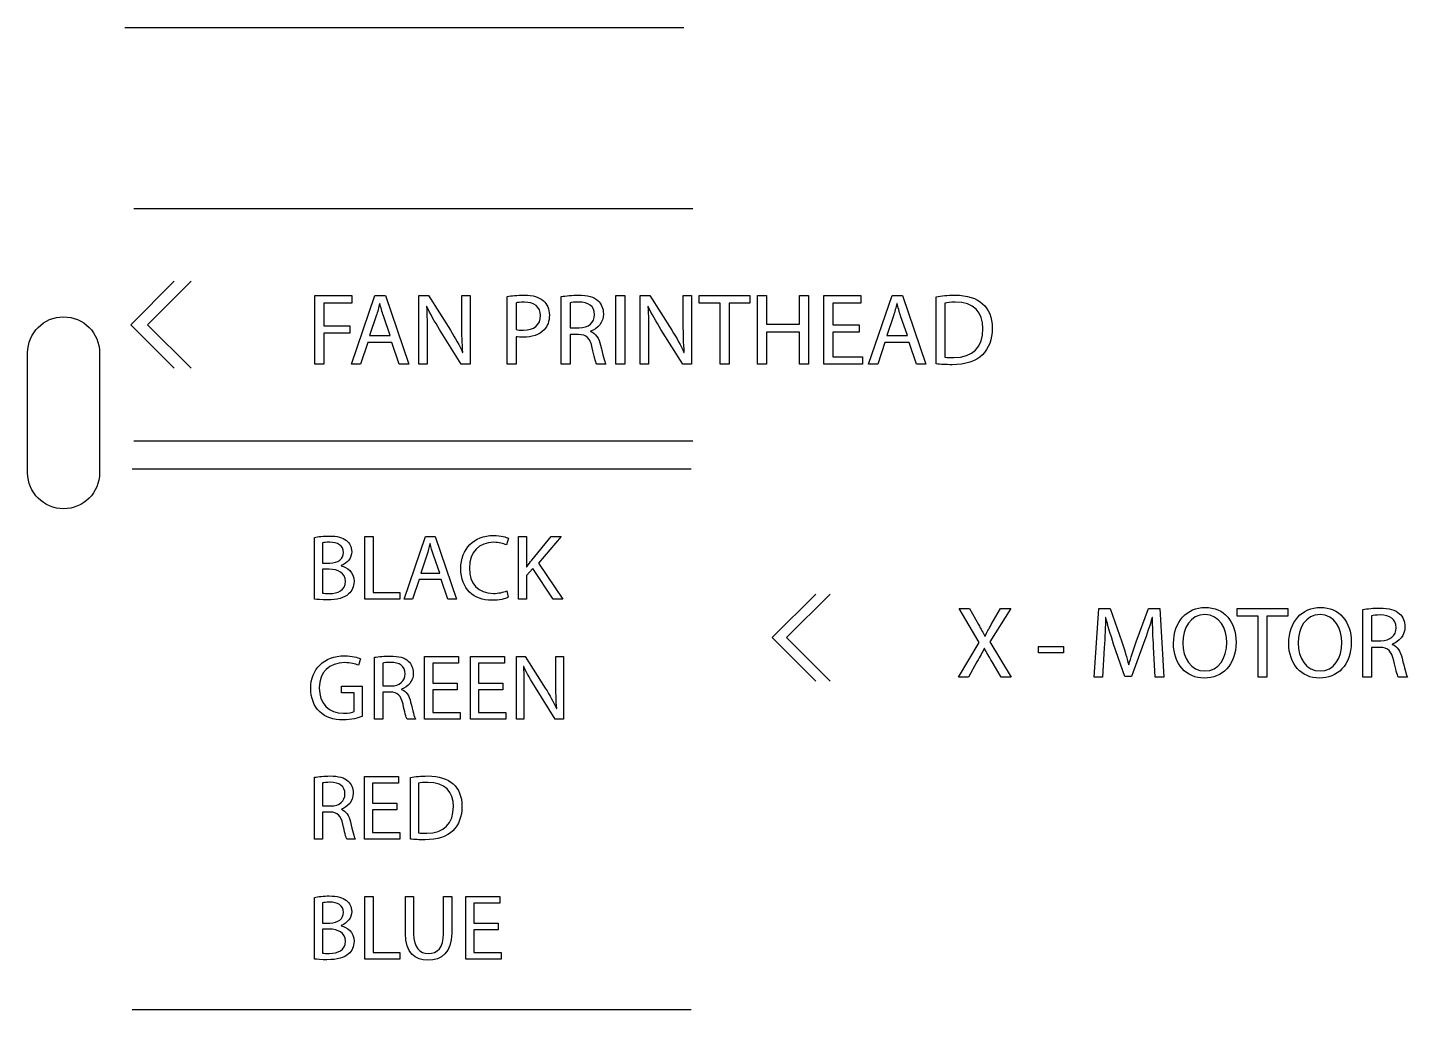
# Model space of a CAD drawing. Header units: millimetres. Extents: x -1200 to 608, y -610 to 472.
# Drawn here: x -205.5 to -148, y -244.5 to -203.6 of the extents above; entities that cross this region are included whole.
import ezdxf

# ---------------------------------------------------------------- set-up
doc = ezdxf.new("R2010")
doc.units = ezdxf.units.MM
doc.layers.add('CUTS', color=1, linetype='Continuous', true_color=0xff0000)
doc.layers.add('TEXT', color=5, linetype='Continuous', true_color=0x0000ff)

msp = doc.modelspace()

# ---------------------------------------------------------------- linework, layer by layer
at = {"layer": 'CUTS', "color": 1, "true_color": 0xff0000}
for points in [[(-205.457, -222.122), (-205.457, -217.121)], [(-202.458, -217.121), (-202.458, -222.122), (-202.458, -222.122)]]:
    msp.add_lwpolyline(points, dxfattribs=at)
for points in [[(-205.457, -217.121), (-205.457, -216.293), (-204.786, -215.621), (-203.958, -215.621)], [(-203.958, -215.621), (-203.129, -215.621), (-202.458, -216.293), (-202.458, -217.121)], [(-203.958, -223.622), (-204.786, -223.622), (-205.457, -222.95), (-205.457, -222.122)], [(-202.458, -222.122), (-202.458, -222.95), (-203.129, -223.622), (-203.958, -223.622)]]:
    msp.add_open_spline(points, degree=3, dxfattribs=at)
at = {"layer": 'TEXT', "color": 5, "true_color": 0x0000ff}
for points in [[(-201.404, -203.567), (-178.12, -203.567)], [(-201.028, -211.104), (-177.744, -211.104)], [(-199.345, -217.767), (-201.161, -215.95), (-199.345, -214.133)], [(-198.644, -217.767), (-200.461, -215.95), (-198.644, -214.133)], [(-193.485, -214.739), (-191.95, -214.739), (-191.95, -215.047), (-193.113, -215.047), (-193.113, -215.995), (-192.038, -215.995), (-192.038, -216.3), (-193.113, -216.3), (-193.113, -217.59), (-193.485, -217.59), (-193.485, -214.739), (-193.485, -214.739)], [(-191.288, -216.693), (-191.585, -217.59), (-191.965, -217.59), (-190.992, -214.739), (-190.552, -214.739), (-189.579, -217.59), (-189.972, -217.59), (-190.277, -216.693), (-191.288, -216.693), (-191.288, -216.693)], [(-189.159, -217.59), (-189.159, -214.739), (-188.753, -214.739), (-187.843, -216.181)], [(-187.365, -215.931), (-187.365, -214.738), (-187.018, -214.738), (-187.018, -217.59), (-187.39, -217.59), (-188.296, -216.143)], [(-185.108, -216.448), (-185.108, -217.59), (-185.476, -217.59), (-185.476, -214.773), (-185.476, -214.773)], [(-182.509, -216.355), (-182.856, -216.355), (-182.856, -217.59), (-183.224, -217.59), (-183.224, -214.777), (-183.224, -214.777)], [(-180.95, -214.739), (-180.578, -214.739), (-180.578, -217.591), (-180.95, -217.591), (-180.95, -214.739), (-180.95, -214.739)], [(-179.935, -217.59), (-179.935, -214.739), (-179.529, -214.739), (-178.619, -216.181)], [(-178.14, -215.931), (-178.14, -214.738), (-177.794, -214.738), (-177.794, -217.59), (-178.166, -217.59), (-179.071, -216.143)], [(-176.608, -215.052), (-177.475, -215.052), (-177.475, -214.739), (-175.363, -214.739), (-175.363, -215.052), (-176.235, -215.052), (-176.235, -217.59), (-176.608, -217.59), (-176.608, -215.052), (-176.608, -215.052)], [(-174.677, -214.739), (-174.677, -215.932), (-173.298, -215.932), (-173.298, -214.739), (-172.925, -214.739), (-172.925, -217.59), (-173.298, -217.59), (-173.298, -216.254), (-174.677, -216.254), (-174.677, -217.59), (-175.049, -217.59), (-175.049, -214.739), (-174.677, -214.739), (-174.677, -214.739)], [(-170.813, -216.254), (-171.917, -216.254), (-171.917, -217.282), (-170.681, -217.282), (-170.681, -217.59), (-172.289, -217.59), (-172.289, -214.739), (-170.745, -214.739), (-170.745, -215.047), (-171.917, -215.047), (-171.917, -215.949), (-170.813, -215.949), (-170.813, -216.254), (-170.813, -216.254)], [(-169.741, -216.693), (-170.037, -217.59), (-170.418, -217.59), (-169.445, -214.739), (-169.005, -214.739), (-168.032, -217.59), (-168.425, -217.59), (-168.73, -216.693), (-169.741, -216.693), (-169.741, -216.693)], [(-167.612, -217.581), (-167.612, -214.781), (-167.612, -214.781)], [(-190.78, -215.064), (-190.789, -215.064)], [(-188.824, -215.191), (-188.837, -215.195)], [(-185.108, -215.039), (-185.108, -216.147), (-185.108, -216.147)], [(-182.856, -215.035), (-182.856, -216.076), (-182.856, -216.076)], [(-179.6, -215.191), (-179.613, -215.195)], [(-169.233, -215.064), (-169.242, -215.064)], [(-167.243, -215.047), (-167.243, -217.303), (-167.243, -217.303)], [(-190.933, -215.58), (-191.212, -216.406), (-190.349, -216.406), (-190.349, -216.406)], [(-190.349, -216.406), (-190.633, -215.585)], [(-182.856, -216.076), (-182.479, -216.076)], [(-169.386, -215.58), (-169.665, -216.406), (-168.802, -216.406), (-168.802, -216.406)], [(-168.802, -216.406), (-169.085, -215.585)], [(-188.812, -216.371), (-188.812, -217.59), (-189.159, -217.59), (-189.159, -217.59)], [(-182.001, -216.22), (-182.001, -216.232)], [(-179.588, -216.371), (-179.588, -217.59), (-179.935, -217.59), (-179.935, -217.59)], [(-187.335, -217.108), (-187.323, -217.104)], [(-178.111, -217.108), (-178.098, -217.104)], [(-181.366, -217.59), (-181.747, -217.59)], [(-201.028, -220.792), (-177.744, -220.792)], [(-201.095, -221.953), (-177.811, -221.953)], [(-193.508, -227.384), (-193.508, -224.815), (-193.508, -224.815)], [(-193.17, -225.039), (-193.17, -225.886), (-193.17, -225.886)], [(-191.408, -224.776), (-191.067, -224.776), (-191.067, -227.109), (-189.949, -227.109), (-189.949, -227.392), (-191.408, -227.392), (-191.408, -224.776), (-191.408, -224.776)], [(-189.15, -226.569), (-189.422, -227.392), (-189.771, -227.392), (-188.878, -224.776), (-188.475, -224.776), (-187.582, -227.392), (-187.943, -227.392), (-188.222, -226.569), (-189.15, -226.569), (-189.15, -226.569)], [(-188.684, -225.074), (-188.692, -225.074)], [(-185.424, -224.85), (-185.51, -225.126)], [(-185.005, -224.776), (-184.668, -224.776), (-184.668, -226.037), (-184.656, -226.037)], [(-184.451, -225.758), (-183.651, -224.776), (-183.232, -224.776), (-184.179, -225.886), (-183.158, -227.392), (-183.558, -227.392), (-184.415, -226.107), (-184.668, -226.395), (-184.668, -227.392), (-185.005, -227.392), (-185.005, -224.776), (-185.005, -224.776)], [(-193.17, -225.886), (-192.864, -225.886)], [(-188.824, -225.548), (-189.08, -226.305), (-188.288, -226.305), (-188.288, -226.305)], [(-188.288, -226.305), (-188.548, -225.552)], [(-192.891, -226.138), (-193.17, -226.138), (-193.17, -227.136), (-193.17, -227.136)], [(-192.398, -225.984), (-192.398, -225.995)], [(-185.498, -227.039), (-185.432, -227.31), (-185.432, -227.31)], [(-172.618, -230.807), (-174.435, -228.99), (-172.618, -227.174)], [(-172.018, -230.807), (-173.834, -228.99), (-172.018, -227.174)], [(-165.913, -230.006), (-166.256, -230.632), (-166.679, -230.632), (-165.807, -229.19), (-166.645, -227.781), (-166.218, -227.781), (-165.841, -228.449)], [(-165.308, -228.449), (-164.923, -227.781), (-164.496, -227.781), (-165.363, -229.169), (-164.474, -230.632), (-164.902, -230.632), (-164.902, -230.632)], [(-160.6, -229.41), (-160.676, -230.632), (-161.028, -230.632), (-160.828, -227.781), (-160.359, -227.781), (-159.872, -229.16)], [(-160.536, -228.149), (-160.545, -228.149)], [(-159.271, -229.16), (-158.764, -227.781), (-158.294, -227.781), (-158.116, -230.632), (-158.48, -230.632), (-158.548, -229.38), (-158.548, -229.38)], [(-158.594, -228.149), (-158.603, -228.149)], [(-154.195, -228.094), (-155.062, -228.094), (-155.062, -227.781), (-152.951, -227.781), (-152.951, -228.094), (-153.823, -228.094), (-153.823, -230.632), (-154.195, -230.632), (-154.195, -228.094), (-154.195, -228.094)], [(-149.115, -229.397), (-149.462, -229.397), (-149.462, -230.632), (-149.83, -230.632), (-149.83, -227.819), (-149.83, -227.819)], [(-149.462, -228.077), (-149.462, -229.118), (-149.462, -229.118)], [(-165.579, -228.932), (-165.566, -228.932)], [(-163.343, -229.355), (-162.298, -229.355), (-162.298, -229.626), (-163.343, -229.626), (-163.343, -229.355), (-163.343, -229.355)], [(-158.962, -229.232), (-159.466, -230.615), (-159.745, -230.615), (-160.211, -229.258)], [(-149.462, -229.118), (-149.086, -229.118)], [(-148.608, -229.262), (-148.608, -229.274)], [(-191.59, -229.869), (-191.676, -230.145)], [(-190.345, -231.259), (-190.663, -231.259), (-190.663, -232.392), (-191.001, -232.392), (-191.001, -229.811), (-191.001, -229.811)], [(-187.562, -231.165), (-188.576, -231.165), (-188.576, -232.109), (-187.442, -232.109), (-187.442, -232.392), (-188.917, -232.392), (-188.917, -229.776), (-187.5, -229.776), (-187.5, -230.059), (-188.576, -230.059), (-188.576, -230.886), (-187.562, -230.886), (-187.562, -231.165), (-187.562, -231.165)], [(-185.653, -231.165), (-186.666, -231.165), (-186.666, -232.109), (-185.533, -232.109), (-185.533, -232.392), (-187.008, -232.392), (-187.008, -229.776), (-185.591, -229.776), (-185.591, -230.059), (-186.666, -230.059), (-186.666, -230.886), (-185.653, -230.886), (-185.653, -231.165), (-185.653, -231.165)], [(-185.095, -232.392), (-185.095, -229.776), (-184.722, -229.776), (-183.888, -231.1)], [(-183.449, -230.871), (-183.449, -229.776), (-183.131, -229.776), (-183.131, -232.392), (-183.473, -232.392), (-184.303, -231.065)], [(-165.596, -229.439), (-165.604, -229.439)], [(-190.663, -230.048), (-190.663, -231.002), (-190.663, -231.002)], [(-184.788, -230.191), (-184.8, -230.195)], [(-164.902, -230.632), (-165.27, -230.002)], [(-159.585, -230.121), (-159.576, -230.121)], [(-191.847, -232.07), (-191.847, -231.29), (-192.374, -231.29), (-192.374, -231.018), (-191.513, -231.018), (-191.513, -232.275), (-191.513, -232.275)], [(-190.663, -231.002), (-190.318, -231.002)], [(-147.973, -230.632), (-148.354, -230.632)], [(-189.879, -231.134), (-189.879, -231.146)], [(-184.777, -231.274), (-184.777, -232.392), (-185.095, -232.392), (-185.095, -232.392)], [(-183.422, -231.95), (-183.411, -231.945)], [(-189.297, -232.392), (-189.646, -232.392)], [(-192.852, -236.259), (-193.17, -236.259), (-193.17, -237.392), (-193.508, -237.392), (-193.508, -234.811), (-193.508, -234.811)], [(-193.17, -235.048), (-193.17, -236.003), (-193.17, -236.003)], [(-190.069, -236.166), (-191.082, -236.166), (-191.082, -237.109), (-189.949, -237.109), (-189.949, -237.392), (-191.424, -237.392), (-191.424, -234.776), (-190.007, -234.776), (-190.007, -235.059), (-191.082, -235.059), (-191.082, -235.886), (-190.069, -235.886), (-190.069, -236.166), (-190.069, -236.166)], [(-189.511, -237.384), (-189.511, -234.815), (-189.511, -234.815)], [(-189.173, -235.059), (-189.173, -237.128), (-189.173, -237.128)], [(-193.17, -236.003), (-192.824, -236.003)], [(-192.386, -236.135), (-192.386, -236.146)], [(-191.804, -237.392), (-192.153, -237.392)], [(-193.508, -242.384), (-193.508, -239.815), (-193.508, -239.815)], [(-193.17, -240.04), (-193.17, -240.886), (-193.17, -240.886)], [(-191.408, -239.776), (-191.067, -239.776), (-191.067, -242.109), (-189.949, -242.109), (-189.949, -242.392), (-191.408, -242.392), (-191.408, -239.776), (-191.408, -239.776)], [(-189.716, -241.317), (-189.716, -239.776), (-189.375, -239.776), (-189.375, -239.776)], [(-189.375, -239.776), (-189.375, -241.329)], [(-188.129, -241.329), (-188.129, -239.776), (-187.787, -239.776), (-187.787, -241.305)], [(-185.851, -241.165), (-186.864, -241.165), (-186.864, -242.109), (-185.731, -242.109), (-185.731, -242.392), (-187.206, -242.392), (-187.206, -239.776), (-185.789, -239.776), (-185.789, -240.059), (-186.864, -240.059), (-186.864, -240.886), (-185.851, -240.886), (-185.851, -241.165), (-185.851, -241.165)], [(-193.17, -240.886), (-192.864, -240.886)], [(-192.891, -241.138), (-193.17, -241.138), (-193.17, -242.135), (-193.17, -242.135)], [(-192.398, -240.983), (-192.398, -240.995)], [(-201.095, -244.485), (-177.811, -244.485)]]:
    msp.add_lwpolyline(points, dxfattribs=at)
for points in [[(-185.476, -214.773), (-185.298, -214.743), (-185.065, -214.718), (-184.769, -214.718)], [(-184.769, -214.718), (-184.405, -214.718), (-184.139, -214.802), (-183.97, -214.955)], [(-183.97, -214.955), (-183.817, -215.09), (-183.72, -215.298), (-183.72, -215.551)], [(-183.224, -214.777), (-183.037, -214.743), (-182.767, -214.718), (-182.517, -214.718)], [(-182.517, -214.718), (-182.124, -214.718), (-181.865, -214.794), (-181.692, -214.95)], [(-181.692, -214.95), (-181.553, -215.077), (-181.468, -215.272), (-181.468, -215.496)], [(-167.612, -214.781), (-167.387, -214.743), (-167.121, -214.717), (-166.829, -214.717)], [(-166.829, -214.717), (-166.3, -214.717), (-165.923, -214.844), (-165.674, -215.073)], [(-190.789, -215.064), (-190.832, -215.229), (-190.874, -215.407), (-190.933, -215.58)], [(-190.633, -215.585), (-190.696, -215.399), (-190.738, -215.229), (-190.78, -215.064)], [(-188.837, -215.195), (-188.816, -215.555), (-188.812, -215.898), (-188.812, -216.371)], [(-188.296, -216.143), (-188.494, -215.826), (-188.685, -215.5), (-188.824, -215.191)], [(-184.761, -215.009), (-184.922, -215.009), (-185.045, -215.022), (-185.108, -215.039)], [(-184.088, -215.572), (-184.088, -215.191), (-184.359, -215.009), (-184.761, -215.009)], [(-183.72, -215.551), (-183.72, -215.809), (-183.796, -216.012), (-183.94, -216.16)], [(-182.492, -215.005), (-182.669, -215.005), (-182.792, -215.018), (-182.856, -215.035)], [(-181.836, -215.534), (-181.836, -215.166), (-182.102, -215.005), (-182.492, -215.005)], [(-182.479, -216.076), (-182.086, -216.076), (-181.836, -215.86), (-181.836, -215.534)], [(-181.468, -215.496), (-181.468, -215.869), (-181.705, -216.118), (-182.001, -216.22)], [(-179.613, -215.195), (-179.592, -215.555), (-179.588, -215.898), (-179.588, -216.371)], [(-179.071, -216.143), (-179.27, -215.826), (-179.461, -215.5), (-179.6, -215.191)], [(-169.242, -215.064), (-169.284, -215.229), (-169.326, -215.407), (-169.386, -215.58)], [(-169.085, -215.585), (-169.149, -215.399), (-169.191, -215.229), (-169.233, -215.064)], [(-166.812, -215.009), (-167.002, -215.009), (-167.146, -215.027), (-167.243, -215.047)], [(-165.657, -216.11), (-165.652, -215.437), (-166.033, -215.009), (-166.812, -215.009)], [(-165.674, -215.073), (-165.416, -215.305), (-165.268, -215.635), (-165.268, -216.097)], [(-187.323, -217.104), (-187.356, -216.723), (-187.365, -216.376), (-187.365, -215.931)], [(-184.803, -216.177), (-184.359, -216.177), (-184.088, -215.957), (-184.088, -215.572)], [(-178.098, -217.104), (-178.132, -216.723), (-178.14, -216.376), (-178.14, -215.931)], [(-166.871, -217.32), (-166.08, -217.32), (-165.657, -216.88), (-165.657, -216.11)], [(-165.268, -216.097), (-165.268, -216.562), (-165.416, -216.943), (-165.678, -217.205)], [(-187.843, -216.181), (-187.635, -216.516), (-187.466, -216.816), (-187.335, -217.108)], [(-185.108, -216.147), (-185.028, -216.169), (-184.926, -216.177), (-184.803, -216.177)], [(-184.812, -216.474), (-184.922, -216.474), (-185.023, -216.469), (-185.108, -216.448)], [(-183.94, -216.16), (-184.139, -216.368), (-184.452, -216.474), (-184.812, -216.474)], [(-181.933, -216.909), (-182.018, -216.516), (-182.174, -216.368), (-182.509, -216.355)], [(-182.001, -216.232), (-181.785, -216.309), (-181.654, -216.511), (-181.586, -216.808)], [(-178.619, -216.181), (-178.411, -216.516), (-178.242, -216.816), (-178.111, -217.108)], [(-181.747, -217.59), (-181.794, -217.506), (-181.857, -217.265), (-181.933, -216.909)], [(-181.586, -216.808), (-181.493, -217.205), (-181.426, -217.481), (-181.366, -217.59)], [(-165.678, -217.205), (-165.949, -217.472), (-166.389, -217.616), (-166.943, -217.616)], [(-166.943, -217.616), (-167.21, -217.616), (-167.425, -217.603), (-167.612, -217.581)], [(-167.243, -217.303), (-167.15, -217.315), (-167.015, -217.32), (-166.871, -217.32)], [(-193.508, -224.815), (-193.36, -224.78), (-193.124, -224.757), (-192.891, -224.757)], [(-192.891, -224.757), (-192.553, -224.757), (-192.336, -224.815), (-192.176, -224.947)], [(-187.411, -226.107), (-187.411, -225.285), (-186.856, -224.734), (-186.045, -224.734)], [(-186.045, -224.734), (-185.723, -224.734), (-185.514, -224.803), (-185.424, -224.85)], [(-192.871, -225.017), (-193.027, -225.017), (-193.115, -225.029), (-193.17, -225.039)], [(-192.301, -225.444), (-192.301, -225.141), (-192.53, -225.017), (-192.871, -225.017)], [(-192.176, -224.947), (-192.041, -225.048), (-191.956, -225.203), (-191.956, -225.409)], [(-188.692, -225.074), (-188.731, -225.226), (-188.77, -225.389), (-188.824, -225.548)], [(-188.548, -225.552), (-188.607, -225.381), (-188.645, -225.226), (-188.684, -225.074)], [(-186.033, -225.017), (-186.647, -225.017), (-187.054, -225.408), (-187.054, -226.096)], [(-185.51, -225.126), (-185.634, -225.063), (-185.816, -225.017), (-186.033, -225.017)], [(-192.864, -225.886), (-192.51, -225.886), (-192.301, -225.696), (-192.301, -225.444)], [(-191.956, -225.409), (-191.956, -225.665), (-192.126, -225.887), (-192.398, -225.984)], [(-184.656, -226.037), (-184.586, -225.936), (-184.517, -225.843), (-184.451, -225.758)], [(-192.215, -226.643), (-192.215, -226.29), (-192.522, -226.138), (-192.891, -226.138)], [(-192.398, -225.995), (-192.149, -226.053), (-191.858, -226.259), (-191.858, -226.647)], [(-186.123, -227.435), (-186.86, -227.435), (-187.411, -226.969), (-187.411, -226.107)], [(-187.054, -226.096), (-187.054, -226.74), (-186.686, -227.147), (-186.053, -227.147)], [(-192.887, -227.152), (-192.537, -227.152), (-192.215, -227.024), (-192.215, -226.643)], [(-191.858, -226.647), (-191.858, -226.872), (-191.947, -227.046), (-192.083, -227.171)], [(-186.053, -227.147), (-185.843, -227.147), (-185.634, -227.105), (-185.498, -227.039)], [(-192.984, -227.415), (-193.217, -227.415), (-193.395, -227.4), (-193.508, -227.384)], [(-193.17, -227.136), (-193.1, -227.147), (-193.007, -227.152), (-192.887, -227.152)], [(-192.083, -227.171), (-192.262, -227.337), (-192.557, -227.415), (-192.984, -227.415)], [(-185.432, -227.31), (-185.552, -227.373), (-185.805, -227.435), (-186.123, -227.435)], [(-160.545, -228.149), (-160.553, -228.504), (-160.575, -228.978), (-160.6, -229.41)], [(-160.211, -229.258), (-160.346, -228.851), (-160.456, -228.487), (-160.536, -228.149)], [(-158.603, -228.149), (-158.704, -228.479), (-158.819, -228.839), (-158.962, -229.232)], [(-158.548, -229.38), (-158.569, -228.982), (-158.594, -228.5), (-158.594, -228.149)], [(-157.717, -229.228), (-157.717, -228.322), (-157.159, -227.73), (-156.397, -227.73)], [(-156.41, -228.03), (-157.023, -228.03), (-157.328, -228.597), (-157.328, -229.219)], [(-155.5, -229.194), (-155.5, -228.623), (-155.796, -228.03), (-156.41, -228.03)], [(-156.397, -227.73), (-155.614, -227.73), (-155.111, -228.327), (-155.111, -229.177)], [(-152.916, -229.228), (-152.916, -228.322), (-152.358, -227.73), (-151.596, -227.73)], [(-151.609, -228.03), (-152.223, -228.03), (-152.527, -228.597), (-152.527, -229.219)], [(-150.699, -229.194), (-150.699, -228.623), (-150.995, -228.03), (-151.609, -228.03)], [(-151.596, -227.73), (-150.813, -227.73), (-150.31, -228.327), (-150.31, -229.177)], [(-149.83, -227.819), (-149.644, -227.785), (-149.373, -227.759), (-149.124, -227.759)], [(-149.098, -228.047), (-149.276, -228.047), (-149.399, -228.06), (-149.462, -228.077)], [(-149.124, -227.759), (-148.73, -227.759), (-148.472, -227.836), (-148.299, -227.992)], [(-148.443, -228.576), (-148.443, -228.208), (-148.709, -228.047), (-149.098, -228.047)], [(-148.299, -227.992), (-148.159, -228.119), (-148.075, -228.314), (-148.075, -228.538)], [(-165.841, -228.449), (-165.735, -228.635), (-165.655, -228.78), (-165.579, -228.932)], [(-165.566, -228.932), (-165.486, -228.762), (-165.414, -228.631), (-165.308, -228.449)], [(-149.086, -229.118), (-148.692, -229.118), (-148.443, -228.902), (-148.443, -228.576)], [(-148.075, -228.538), (-148.075, -228.91), (-148.312, -229.16), (-148.608, -229.262)], [(-159.872, -229.16), (-159.754, -229.511), (-159.661, -229.824), (-159.585, -230.121)], [(-159.576, -230.121), (-159.5, -229.833), (-159.398, -229.52), (-159.271, -229.16)], [(-156.435, -230.679), (-157.192, -230.679), (-157.717, -230.091), (-157.717, -229.228)], [(-157.328, -229.219), (-157.328, -229.833), (-156.998, -230.379), (-156.414, -230.379)], [(-155.111, -229.177), (-155.111, -230.154), (-155.707, -230.679), (-156.435, -230.679)], [(-156.414, -230.379), (-155.83, -230.379), (-155.5, -229.841), (-155.5, -229.194)], [(-151.634, -230.679), (-152.392, -230.679), (-152.916, -230.091), (-152.916, -229.228)], [(-152.527, -229.219), (-152.527, -229.833), (-152.197, -230.379), (-151.613, -230.379)], [(-150.31, -229.177), (-150.31, -230.154), (-150.906, -230.679), (-151.634, -230.679)], [(-151.613, -230.379), (-151.029, -230.379), (-150.699, -229.841), (-150.699, -229.194)], [(-148.608, -229.274), (-148.392, -229.35), (-148.261, -229.553), (-148.193, -229.85)], [(-193.663, -231.1), (-193.663, -230.32), (-193.124, -229.749), (-192.246, -229.749)], [(-192.246, -229.749), (-191.944, -229.749), (-191.703, -229.815), (-191.59, -229.869)], [(-191.001, -229.811), (-190.83, -229.78), (-190.581, -229.757), (-190.353, -229.757)], [(-190.353, -229.757), (-189.992, -229.757), (-189.755, -229.826), (-189.596, -229.97)], [(-165.604, -229.439), (-165.685, -229.604), (-165.769, -229.757), (-165.913, -230.006)], [(-165.27, -230.002), (-165.418, -229.761), (-165.507, -229.604), (-165.596, -229.439)], [(-148.54, -229.951), (-148.624, -229.558), (-148.781, -229.409), (-149.115, -229.397)], [(-148.193, -229.85), (-148.1, -230.247), (-148.032, -230.522), (-147.973, -230.632)], [(-192.254, -230.033), (-192.891, -230.033), (-193.306, -230.429), (-193.306, -231.084)], [(-191.676, -230.145), (-191.816, -230.079), (-191.99, -230.033), (-192.254, -230.033)], [(-190.329, -230.021), (-190.492, -230.021), (-190.605, -230.032), (-190.663, -230.048)], [(-189.728, -230.506), (-189.728, -230.168), (-189.972, -230.021), (-190.329, -230.021)], [(-190.318, -231.002), (-189.957, -231.002), (-189.728, -230.805), (-189.728, -230.506)], [(-189.39, -230.471), (-189.39, -230.812), (-189.607, -231.041), (-189.879, -231.134)], [(-189.596, -229.97), (-189.468, -230.086), (-189.39, -230.265), (-189.39, -230.471)], [(-184.8, -230.195), (-184.78, -230.525), (-184.777, -230.84), (-184.777, -231.274)], [(-184.303, -231.065), (-184.485, -230.774), (-184.66, -230.475), (-184.788, -230.191)], [(-148.354, -230.632), (-148.401, -230.547), (-148.464, -230.306), (-148.54, -229.951)], [(-193.306, -231.084), (-193.306, -231.748), (-192.91, -232.14), (-192.297, -232.14)], [(-183.411, -231.945), (-183.442, -231.597), (-183.449, -231.278), (-183.449, -230.871)], [(-193.298, -232.074), (-193.523, -231.857), (-193.663, -231.507), (-193.663, -231.1)], [(-189.817, -231.767), (-189.895, -231.406), (-190.038, -231.27), (-190.345, -231.259)], [(-189.879, -231.146), (-189.681, -231.216), (-189.561, -231.402), (-189.499, -231.674)], [(-183.888, -231.1), (-183.697, -231.406), (-183.543, -231.682), (-183.422, -231.95)], [(-192.32, -232.419), (-192.716, -232.419), (-193.042, -232.318), (-193.298, -232.074)], [(-192.297, -232.14), (-192.076, -232.14), (-191.924, -232.109), (-191.847, -232.07)], [(-189.646, -232.392), (-189.689, -232.314), (-189.747, -232.093), (-189.817, -231.767)], [(-189.499, -231.674), (-189.413, -232.039), (-189.351, -232.291), (-189.297, -232.392)], [(-191.513, -232.275), (-191.664, -232.334), (-191.967, -232.419), (-192.32, -232.419)], [(-193.508, -234.811), (-193.337, -234.78), (-193.088, -234.757), (-192.859, -234.757)], [(-192.836, -235.021), (-192.999, -235.021), (-193.112, -235.033), (-193.17, -235.048)], [(-192.859, -234.757), (-192.498, -234.757), (-192.262, -234.827), (-192.103, -234.97)], [(-192.235, -235.506), (-192.235, -235.168), (-192.479, -235.021), (-192.836, -235.021)], [(-192.103, -234.97), (-191.975, -235.087), (-191.897, -235.265), (-191.897, -235.471)], [(-189.511, -234.815), (-189.305, -234.78), (-189.06, -234.757), (-188.793, -234.757)], [(-188.777, -235.025), (-188.952, -235.025), (-189.084, -235.04), (-189.173, -235.059)], [(-188.793, -234.757), (-188.307, -234.757), (-187.962, -234.873), (-187.733, -235.083)], [(-187.718, -236.034), (-187.714, -235.417), (-188.063, -235.025), (-188.777, -235.025)], [(-187.733, -235.083), (-187.496, -235.296), (-187.361, -235.598), (-187.361, -236.022)], [(-192.824, -236.003), (-192.464, -236.003), (-192.235, -235.805), (-192.235, -235.506)], [(-191.897, -235.471), (-191.897, -235.813), (-192.114, -236.042), (-192.386, -236.135)], [(-192.324, -236.767), (-192.401, -236.406), (-192.545, -236.271), (-192.852, -236.259)], [(-192.386, -236.146), (-192.188, -236.216), (-192.068, -236.402), (-192.006, -236.674)], [(-188.831, -237.144), (-188.106, -237.144), (-187.718, -236.74), (-187.718, -236.034)], [(-187.361, -236.022), (-187.361, -236.449), (-187.496, -236.798), (-187.737, -237.039)], [(-192.153, -237.392), (-192.196, -237.315), (-192.254, -237.094), (-192.324, -236.767)], [(-192.006, -236.674), (-191.92, -237.039), (-191.858, -237.291), (-191.804, -237.392)], [(-188.898, -237.415), (-189.142, -237.415), (-189.34, -237.404), (-189.511, -237.384)], [(-189.173, -237.128), (-189.088, -237.14), (-188.963, -237.144), (-188.831, -237.144)], [(-187.737, -237.039), (-187.985, -237.283), (-188.389, -237.415), (-188.898, -237.415)], [(-193.508, -239.815), (-193.36, -239.78), (-193.124, -239.757), (-192.891, -239.757)], [(-192.871, -240.016), (-193.027, -240.016), (-193.115, -240.028), (-193.17, -240.04)], [(-192.891, -239.757), (-192.553, -239.757), (-192.336, -239.815), (-192.176, -239.947)], [(-192.301, -240.444), (-192.301, -240.14), (-192.53, -240.016), (-192.871, -240.016)], [(-192.176, -239.947), (-192.041, -240.048), (-191.956, -240.203), (-191.956, -240.409)], [(-192.864, -240.886), (-192.51, -240.886), (-192.301, -240.696), (-192.301, -240.444)], [(-191.956, -240.409), (-191.956, -240.665), (-192.126, -240.886), (-192.398, -240.983)], [(-192.215, -241.643), (-192.215, -241.289), (-192.522, -241.138), (-192.891, -241.138)], [(-192.398, -240.995), (-192.149, -241.053), (-191.858, -241.258), (-191.858, -241.647)], [(-188.777, -242.435), (-189.313, -242.435), (-189.716, -242.132), (-189.716, -241.317)], [(-189.375, -241.329), (-189.375, -241.911), (-189.115, -242.159), (-188.765, -242.159)], [(-187.787, -241.305), (-187.787, -242.109), (-188.21, -242.435), (-188.777, -242.435)], [(-188.765, -242.159), (-188.382, -242.159), (-188.129, -241.903), (-188.129, -241.329)], [(-192.887, -242.151), (-192.537, -242.151), (-192.215, -242.023), (-192.215, -241.643)], [(-191.858, -241.647), (-191.858, -241.872), (-191.947, -242.047), (-192.083, -242.171)], [(-192.984, -242.415), (-193.217, -242.415), (-193.395, -242.4), (-193.508, -242.384)], [(-193.17, -242.135), (-193.1, -242.147), (-193.007, -242.151), (-192.887, -242.151)], [(-192.083, -242.171), (-192.262, -242.338), (-192.557, -242.415), (-192.984, -242.415)]]:
    msp.add_open_spline(points, degree=3, dxfattribs=at)

doc.saveas('drawing.dxf')
